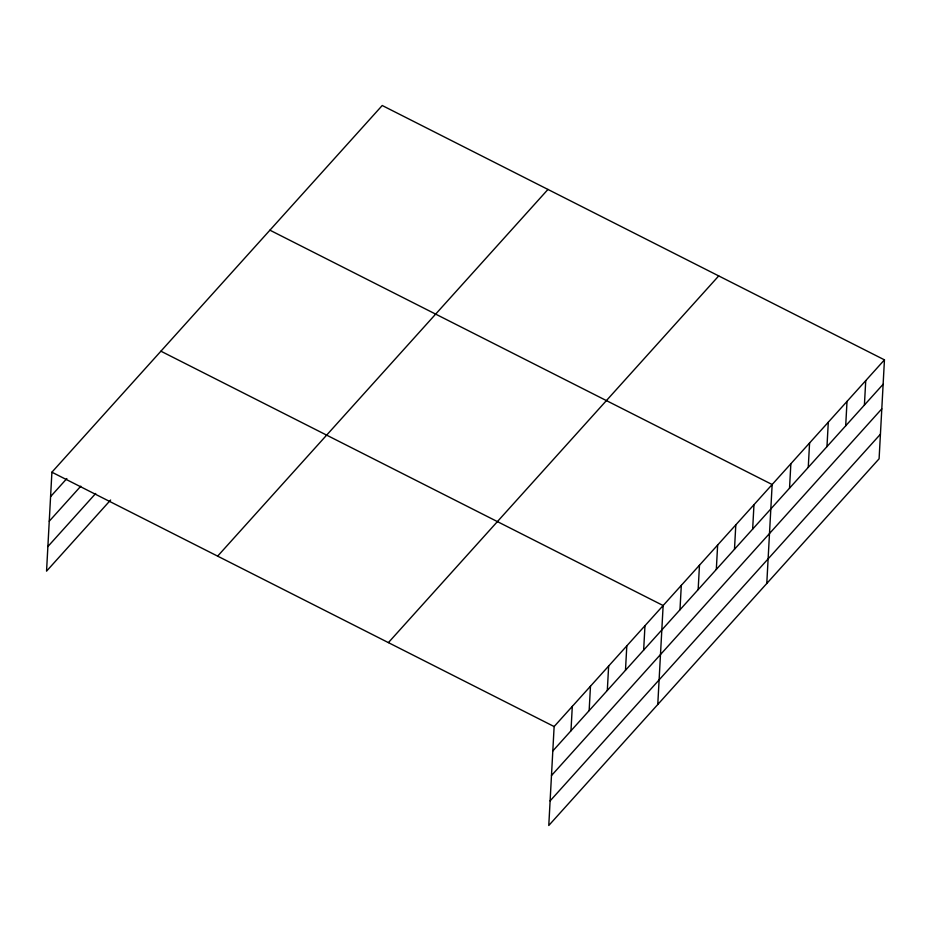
<?xml version="1.0" encoding="UTF-8"?>
<svg xmlns="http://www.w3.org/2000/svg" width="931" height="931" viewBox="0 0 931 931"><rect width="100%" height="100%" fill="white"/><g stroke="black" fill="none" stroke-linecap="round" stroke-linejoin="round"><path stroke-width="1.4" d="M884.45 359.855L554.131 726.552L548.778 825.494L879.097 458.797L884.45 359.855L382.222 105.506L51.903 472.203L46.55 571.145L110.614 500.028M570.982 730.788L572.297 706.385M589.148 710.621L590.475 686.217M607.315 690.453L608.641 666.037M625.481 670.285L626.807 645.87M643.647 650.117L644.974 625.702M657.775 704.488L663.14 605.534L160.912 351.196M679.979 609.782L681.306 585.366M698.157 589.614L699.472 565.198M716.323 569.446L717.638 545.031M734.489 549.278L735.804 524.863M752.655 529.111L753.97 504.695M766.783 583.481L772.148 484.527L269.92 230.178M789.535 488.158L790.861 463.754M808.259 467.385L809.574 442.97M826.972 446.601L828.299 422.197M845.697 425.828L847.012 401.412M864.41 405.043L865.737 380.628M50.588 496.619L66.846 478.569M49.25 521.209L80.811 486.18M47.877 546.555L95.695 493.477M217.645 556.133L547.963 189.435M388.402 642.611L718.72 275.913M552.816 750.956L883.123 384.27M551.478 775.558L881.797 408.86M550.105 800.893L880.423 434.207M51.903 472.203L554.131 726.552"/></g></svg>
